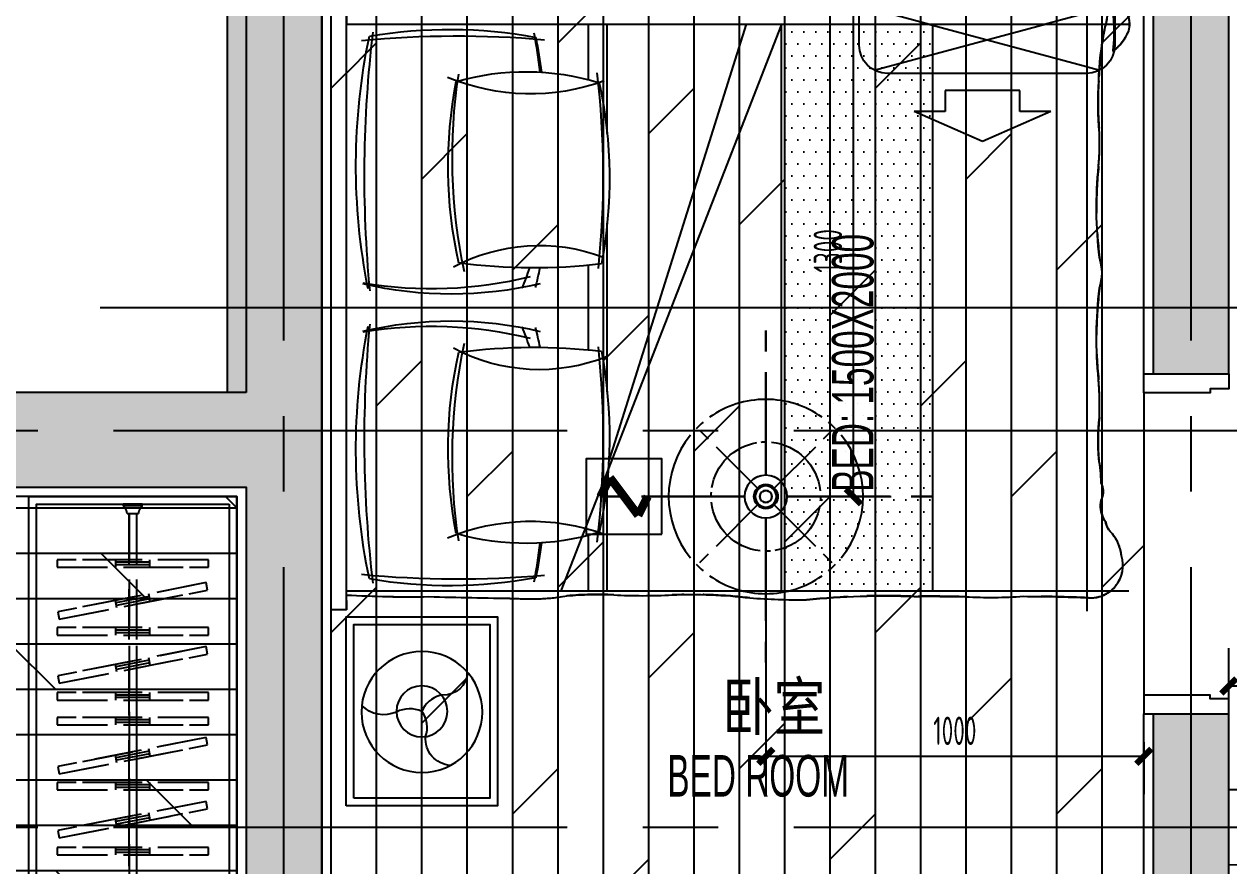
# Model space of a CAD drawing. Header units: millimetres. Extents: x -187744 to 2148, y -49419 to 6550.
# Drawn here: x -8853 to -5665, y -9664 to -7436 of the extents above; entities that cross this region are included whole.
import ezdxf
from ezdxf.enums import TextEntityAlignment as Align

# ---------------------------------------------------------------- set-up
doc = ezdxf.new("R2010")
doc.units = ezdxf.units.MM
doc.header["$LTSCALE"] = 1000
doc.header["$MEASUREMENT"] = 0
doc.set_wipeout_variables(frame=1)
for name, pattern in [('$0$DASH', [0.35, 0.25, -0.1]), ('CENTER', [2, 1.25, -0.25, 0.25, -0.25]), ('DASH', [0.35, 0.25, -0.1]), ('HIDDEN2', [0.1875, 0.125, -0.0625]), ('M-CENTER', [1.8, 1.2, -0.2, 0.2, -0.2]), ('M-HIDDEN', [1.875, 1.25, -0.625])]:
    doc.linetypes.add(name, pattern=pattern)
doc.layers.get('Defpoints').update_dxf_attribs({"color": 136})
for name, color, linetype in [('1#f35层以上墙柱-col_建筑$0$1#f35层以上墙柱-col$0$Col_1#_2F$0$0q-柱填充', 251, 'Continuous'), ('AR-DIM-1', 50, 'Continuous'), ('AXIS_TEXT', 50, 'Continuous'), ('B1建筑尺寸', 7, 'Continuous'), ('BS-FURN', 250, 'DASH'), ('DOOR', 60, 'Continuous'), ('DOTE', 138, 'M-CENTER'), ('DS-FINISH', 20, 'Continuous'), ('DS-HIGH-CABINET', 30, 'Continuous'), ('FC-FLOOR', 138, 'Continuous'), ('FF-FURN', 51, 'Continuous'), ('FF-TEXT', 50, 'Continuous'), ('RC-DIM-2', 50, 'Continuous'), ('RC-LIGHT', 2, 'Continuous'), ('WALL', 160, 'Continuous'), ('厨卫用具', 15, 'Continuous'), ('电讯设备-消防报警', 3, 'Continuous'), ('空_', 6, 'HIDDEN2')]:
    doc.layers.add(name, color=color, linetype=linetype)
doc.styles.add('Arch', font='hbsmall.shx', dxfattribs={"width": 0.75, "bigfont": 'hztxt.shx'})
doc.styles.add('COMPLEX', font='COMPLEX')
doc.styles.add('H-DIM', font='archs.shx', dxfattribs={"width": 0.7})
doc.styles.add('YWZQ5', font='')
doc.styles.get('YWZQ5').set_extended_font_data('SimSun')
doc.dimstyles.new('H_DIM_1', dxfattribs={"dimscale": 0, "dimtxt": 2.5, "dimasz": 0.8, "dimexe": 2, "dimexo": 1.5, "dimgap": 0.6, "dimtad": 1, "dimdec": 0, "dimzin": 12, "dimdsep": 46, "dimtxsty": 'H-DIM', "dimblk": 'ARCHTICK', "dimcen": 0.125, "dimclrd": 44, "dimclre": 44, "dimclrt": 50, "dimadec": 0, "dimazin": 0, "dimtfac": 1, "dimtdec": 0, "dimtix": 1, "dimtmove": 2, "dimatfit": 3, "dimldrblk": 'ARCHTICK', "dimfxl": 1, "dimtvp": 1, "dimtolj": 1, "dimtzin": 0, "dimarcsym": 0})

# ---------------------------------------------------------------- blocks, each defined once
blk = doc.blocks.new('空调室内挂机')
at = {"layer": '厨卫用具', "ltscale": 0.6}
for p, q in [((-171.9, -298.4), (0, 338.3)), ((0, 338.3), (-105.6, 338.3)), ((0, -338.3), (0, 338.3)), ((0, -338.3), (-171.9, 298.4)), ((-180.6, 263.3), (-180.6, -263.3)), ((-281.2, 168.7), (-360.4, -12.1)), ((-281.2, 168.7), (-281.2, 86.5)), ((-281.2, 86.5), (-225.8, 86.5)), ((-225.8, 86.5), (-225.8, -110.6)), ((-360.4, -12.1), (-281.2, -192.8)), ((-225.8, -110.6), (-281.2, -110.6)), ((-281.2, -110.6), (-281.2, -192.8)), ((-105.6, -338.3), (0, -338.3))]:
    blk.add_line(p, q, dxfattribs=at)
for centre, start, end in [((-105.6, 263.3), 90, 180), ((-105.6, -263.3), 180, 270)]:
    blk.add_arc(centre, 75, start, end, dxfattribs=at)
blk = doc.blocks.new('400X500床头几')
blk.add_wipeout([(-250, 225), (250, 225), (250, -175), (-250, -175)])
at = {"linetype": 'Continuous'}
blk.add_lwpolyline([(250, 225), (-250, 225), (-250, -175), (250, -175)], close=True, dxfattribs=at)
at = {"color": 59, "linetype": 'Continuous'}
blk.add_lwpolyline([(230, 205), (-230, 205), (-230, -155), (230, -155)], close=True, dxfattribs=at)
for points in [[(0, 25, -0.228099), (1.6, 92.5, 0.317646), (-15.8, 184.1)], [(-102.8, -96.3, 0.398826), (-43, -29.8, -0.069197), (-42.2, -22.9, -0.240714), (0, 25, 0.240714)], [(142.9, -50, 0.414712), (66.8, 15.3, -0.258086), (0, 25)]]:
    blk.add_lwpolyline(points, format="xyb", dxfattribs=at)
at = {"linetype": 'Continuous'}
blk.add_circle((1.6, 25), 160, dxfattribs=at)
at = {"color": 57, "linetype": 'Continuous'}
blk.add_circle((0, 25), 67.5, dxfattribs=at)
blk = doc.blocks.new('A$C5D74754A')
at = {"color": 250}
blk.add_wipeout([(-750, -2000), (750, -2000), (750, -40), (-750, -40)], dxfattribs=at)
at = {"linetype": 'Continuous'}
h = blk.add_hatch(dxfattribs=at)
h.set_pattern_fill('DOTS', color=250, scale=20, angle=90, style=0)
h.set_pattern_definition([(90, (-33246.732, -179201.454), (-31.75, 15.875), [0, -31.75])])
h.paths.add_polyline_path([(-750, -1191.6), (-750, -1591.6), (750, -1591.6), (750, -1191.6)])
at = {"color": 251, "linetype": 'CENTER', "ltscale": 10}
blk.add_line((0, 611.5), (0, -2826.8), dxfattribs=at)
at = {"color": 0, "linetype": 'Continuous'}
for p, q in [((-750, -40), (-750, -2110.1)), ((750, -40), (750, -2110.1)), ((803.8, -2000), (-796.7, -2000))]:
    blk.add_line(p, q, dxfattribs=at)
at = {"color": 59, "linetype": 'Continuous'}
for p, q in [((750, -608.6), (-747.3, -1191.6)), ((-750, -679.6), (-603.2, -679.6)), ((-111.8, -679.6), (111.8, -679.6)), ((603.2, -679.6), (750, -679.6)), ((-460.2, -730.4), (-750, -730.4)), ((223.4, -730.4), (-223.4, -730.4)), ((750, -730.4), (460.2, -730.4)), ((402.8, -736.2), (-750, -1098.9))]:
    blk.add_line(p, q, dxfattribs=at)
at = {"color": 55, "linetype": 'Continuous'}
for p, q in [((750, -1191.6), (-750, -1191.6)), ((750, -1591.6), (-750, -1591.6))]:
    blk.add_line(p, q, dxfattribs=at)
at = {"color": 0, "linetype": 'Continuous'}
blk.add_lwpolyline([(-800, 0), (-800, -40), (800, -40), (800, 0), (-800, 0), (-800, -40)], dxfattribs=at)
at = {"color": 250, "linetype": 'Continuous'}
blk.add_lwpolyline([(764.4, -1542.6, 0.011501), (765.4, -1678.1, -0.027887), (764.1, -1831.9, 0.011645), (768.1, -2003.7, -0.522577), (657.1, -2091, -0.144021), (599, -2067.2, 0.173239), (565.8, -2048.7, 0.167481), (557.6, -2043.4, 0.159493), (509.9, -2036.9, -0.276026), (463.5, -2036.8, -0.058945), (399.6, -2030.6, 0.046791), (290.8, -2032.6, -0.023628), (190.8, -2030.5, 0.055897), (-51.3, -2032.9, -0.053528), (-91.8, -2039.8, -0.053528), (-132.3, -2032.9, 0.055897), (-374.4, -2030.5, -0.026973), (-462, -2032.6, 0.036947), (-599.8, -2030.6, 0.036442), (-734.8, -2045.7, -0.141351), (-865.6, -2048.2, 0.119346), (-678.1, -2068.6, -0.123892), (-731.4, -2110, -0.37589), (-805.7, -2076.7, -0.329446)], format="xyb", dxfattribs=at)
at = {"color": 57, "linetype": 'Continuous'}
for points in [[(760.6, -40, -0.018567), (764.9, -258.2, -0.00267), (769.7, -486.8, -0.058958), (763, -623.8, 0.038458), (760.4, -747.5, -0.025508), (760.4, -901.7, 0.039412), (768.2, -1107.7, -0.016498), (773.8, -1257.7)], [(773.8, -1257.7, 0.037552), (764.4, -1542.6)]]:
    blk.add_lwpolyline(points, format="xyb", dxfattribs=at)
at = {"color": 59, "linetype": 'Continuous'}
for centre, radius, start, end in [((-349, -3271.7), 3183.5, 84.5029, 96.8565), ((1911.4, -333.4), 2630.3, 174.4826, 185.0365), ((-1140.6, -265.1), 1091.3, 346.1307, 9.5201), ((349, -3271.7), 3183.5, 83.1435, 95.4971), ((1140.6, -265.1), 1091.3, 170.4799, 193.8693), ((-1911.4, -333.4), 2630.3, 354.9635, 5.5174), ((-1138.5, -527.6), 573.1, 340.1161, 22.5374), ((1138.5, -527.6), 573.1, 157.4626, 199.8839), ((-397.2, -1785.4), 1464.7, 78.0733, 98.6469), ((316.9, -550.5), 481.3, 151.9201, 200.3975), ((397.2, -1785.4), 1464.7, 81.3531, 101.9267), ((-316.9, -550.5), 481.3, 338.0476, 28.0799), ((-322.5, 136), 695.2, 288.2384, 292.9676), ((322.5, 136), 695.2, 247.0324, 251.7616), ((-507.4, 530.6), 1088.8, 258.3661, 263.9028), ((507.4, 530.6), 1088.8, 276.0972, 281.6339), ((-348.4, 1658.4), 2377.3, 263.4156, 275.9103), ((348.4, 1658.4), 2377.3, 264.0897, 276.5844)]:
    blk.add_arc(centre, radius, start, end, dxfattribs=at)
at = {"color": 53, "linetype": 'Continuous'}
for centre, radius, start, end in [((-375.6, -1736.1), 1670.5, 78.7435, 101.8275), ((-1054, -317.2), 1018.5, 346.621, 13.2374), ((1054, -317.2), 1018.5, 166.7626, 193.379), ((375.6, -1736.1), 1670.5, 78.1725, 101.2565), ((501.8, -312.9), 1238, 170.1485, 190.6384), ((-501.8, -312.9), 1238, 349.3616, 9.8515), ((-373.6, -1488.4), 1178.9, 77.4734, 100.9863), ((373.6, -1488.4), 1178.9, 79.0137, 102.5266), ((37.8, -514.4), 661.9, 163.9263, 197.1409), ((-1610, -535.4), 1505.1, 353.1514, 7.5533), ((1610, -535.4), 1505.1, 172.4467, 186.8486), ((-37.8, -514.4), 661.9, 342.8591, 16.0737), ((-453.6, 793.5), 1360.3, 258.9234, 262.854), ((-266.2, 296.2), 863.1, 280.7671, 284.3206), ((266.2, 296.2), 863.1, 255.6794, 259.2329), ((453.6, 793.5), 1360.3, 277.146, 281.0766), ((-341.8, 470.4), 1206.6, 257.8979, 280.804), ((341.8, 470.4), 1206.6, 259.196, 282.1021)]:
    blk.add_arc(centre, radius, start, end, dxfattribs=at)
blk = doc.blocks.new('QBLOCK2019073115112111')
at = {"layer": 'DOTE'}
for p, q in [((-2492.1, -4386.9), (-2492.1, 4572.4)), ((-92.1, -4386.9), (-92.1, 4572.4)), ((-6542.9, 2575.1), (6625.8, 2575.1)), ((-6542.9, 1525.1), (6625.8, 1525.1))]:
    blk.add_line(p, q, dxfattribs=at)
at = {"layer": 'AXIS_TEXT', "style": 'COMPLEX', "width": 1.041667}
for p, p2 in [((-5892.1, 5527.8), (-5692.1, 5527.8)), ((-5892.1, 5527.8), (-5692.1, 5527.8)), ((-5192.1, 5527.8), (-4992.1, 5527.8)), ((-5192.1, 5527.8), (-4992.1, 5527.8)), ((-3492.1, 5527.8), (-3292.1, 5527.8)), ((-3492.1, 5527.8), (-3292.1, 5527.8)), ((-2592.1, 5527.8), (-2392.1, 5527.8)), ((-2592.1, 5527.8), (-2392.1, 5527.8)), ((-192.1, 5527.8), (7.9, 5527.8)), ((-192.1, 5527.8), (7.9, 5527.8)), ((2707.9, 5527.8), (2907.9, 5527.8)), ((2707.9, 5527.8), (2907.9, 5527.8)), ((4507.9, 5527.8), (4707.9, 5527.8)), ((4507.9, 5527.8), (4707.9, 5527.8)), ((5507.9, 5527.8), (5707.9, 5527.8)), ((5507.9, 5527.8), (5707.9, 5527.8)), ((-7660.5, 3713.1), (-7460.5, 3713.1)), ((-7660.5, 3713.1), (-7460.5, 3713.1)), ((7521.1, 3713.1), (7521.6, 3713.1)), ((7521.1, 3713.1), (7521.6, 3713.1)), ((-7660.5, 2463.1), (-7460.5, 2463.1)), ((-7660.5, 2463.1), (-7460.5, 2463.1)), ((7521.1, 2463.1), (7521.6, 2463.1)), ((7521.1, 2463.1), (7521.6, 2463.1)), ((-7660.5, 1413.1), (-7460.5, 1413.1)), ((-7660.5, 1413.1), (-7460.5, 1413.1)), ((7521.1, 1413.1), (7521.6, 1413.1)), ((7521.1, 1413.1), (7521.6, 1413.1)), ((-7660.5, 263.1), (-7460.5, 263.1)), ((-7660.5, 263.1), (-7460.5, 263.1)), ((7521.1, 263.1), (7521.6, 263.1)), ((7521.1, 263.1), (7521.6, 263.1)), ((-7660.5, -736.9), (-7460.5, -736.9)), ((-7660.5, -736.9), (-7460.5, -736.9)), ((7521.1, -736.9), (7521.6, -736.9)), ((7521.1, -736.9), (7521.6, -736.9)), ((-7660.5, -1436.9), (-7460.5, -1436.9)), ((-7660.5, -1436.9), (-7460.5, -1436.9)), ((7521.1, -1436.9), (7521.6, -1436.9)), ((7521.1, -1436.9), (7521.6, -1436.9)), ((-7660.5, -2536.9), (-7460.5, -2536.9)), ((-7660.5, -2536.9), (-7460.5, -2536.9)), ((7521.1, -2536.9), (7521.6, -2536.9)), ((7521.1, -2536.9), (7521.6, -2536.9)), ((-7660.5, -4136.9), (-7460.5, -4136.9)), ((-7660.5, -4136.9), (-7460.5, -4136.9)), ((7521.1, -4136.9), (7521.6, -4136.9)), ((7521.1, -4136.9), (7521.6, -4136.9)), ((-5892.1, -5349.9), (-5891.6, -5349.9)), ((-5892.1, -5349.9), (-5891.6, -5349.9)), ((-5192.1, -5349.9), (-5191.6, -5349.9)), ((-5192.1, -5349.9), (-5191.6, -5349.9)), ((-3492.1, -5351.1), (-3491.6, -5351.1)), ((-3492.1, -5351.1), (-3491.6, -5351.1)), ((-2592.1, -5349.9), (-2591.6, -5349.9)), ((-2592.1, -5349.9), (-2591.6, -5349.9)), ((-192.1, -5349.9), (-191.6, -5349.9)), ((-192.1, -5349.9), (-191.6, -5349.9)), ((2707.9, -5349.9), (2708.4, -5349.9)), ((2707.9, -5349.9), (2708.4, -5349.9)), ((4507.9, -5349.9), (4508.4, -5349.9)), ((4507.9, -5349.9), (4508.4, -5349.9)), ((5507.9, -5349.9), (5508.4, -5349.9)), ((5507.9, -5349.9), (5508.4, -5349.9))]:
    blk.add_attdef('A', text='', height=224, dxfattribs=at).set_placement(p, p2, align=Align.FIT)
blk = doc.blocks.new('A$C640C06CE')
at = {"color": 1, "linetype": 'Continuous'}
for p, q in [((0, 610.6), (0, 534.3)), ((0, 534.3), (0, 610.6)), ((0, 458), (0, 78.3)), ((0, 78.3), (0, 458)), ((-242.9, 242.9), (-212.5, 212.5)), ((-212.5, 212.5), (-242.9, 242.9)), ((212.5, 212.5), (242.9, 242.9)), ((242.9, 242.9), (212.5, 212.5)), ((-182.2, 182.2), (-31.1, 31.1)), ((-31.1, 31.1), (-182.2, 182.2)), ((31.1, 31.1), (182.2, 182.2)), ((182.2, 182.2), (31.1, 31.1)), ((610.6, 0), (534.3, 0)), ((534.3, 0), (610.6, 0)), ((-610.6, 0), (-534.3, 0)), ((-534.3, 0), (-610.6, 0)), ((-458, 0), (-78.3, 0)), ((-78.3, 0), (-458, 0)), ((-182.2, -182.2), (-31.1, -31.1)), ((-31.1, -31.1), (-182.2, -182.2)), ((31.1, -31.1), (182.2, -182.2)), ((182.2, -182.2), (31.1, -31.1)), ((78.3, 0), (458, 0)), ((458, 0), (78.3, 0)), ((0, -78.3), (0, -458)), ((0, -458), (0, -78.3)), ((-242.9, -242.9), (-212.5, -212.5)), ((-212.5, -212.5), (-242.9, -242.9)), ((212.5, -212.5), (242.9, -242.9)), ((242.9, -242.9), (212.5, -212.5)), ((0, -534.3), (0, -610.6)), ((0, -610.6), (0, -534.3))]:
    blk.add_line(p, q, dxfattribs=at)
at = {"color": 1, "linetype": 'Continuous', "extrusion": (0, 0, -1)}
for major_axis, start_param, end_param in [((-357.7, 0), 0.888621, 2.252972), ((349.2, 77.9), 4.06277, 4.162216), ((349.2, 77.9), 4.06277, 4.162216), ((-349.2, 77.9), 2.120969, 2.220415), ((-349.2, 77.9), 2.120969, 2.220415), ((-357.7, 1.2), -0.003333, 0.613772), ((357.7, 1.2), -0.613772, 0.003333), ((78.3, 0), 0.000513, 6.283698), ((78.3, 1), 3.385592, 4.494095), ((-78.3, 1), 1.78909, 2.897593), ((-39.1, 0.4), 3.131185, 9.41437), ((39.1, 0.4), 3.382419, 4.490922), ((-39.1, 0.4), 1.792263, 2.900766), ((357.7, 1.2), 2.52782, 3.144925), ((-78.3, 1), -1.352502, -0.243999), ((-39.1, 0.4), -1.349329, -0.240826), ((39.1, 0.4), 0.240826, 1.349329), ((78.3, 1), 0.243999, 1.352502), ((-357.7, 1.2), 3.13826, 3.755365), ((-349.2, 77.9), -1.020623, -0.921177), ((-349.2, 77.9), -1.020623, -0.921177), ((349.2, 77.9), 0.921177, 1.020623), ((349.2, 77.9), 0.921177, 1.020623), ((-357.7, 0), 4.030214, 5.394564)]:
    blk.add_ellipse((0, 0), major_axis=major_axis, ratio=1, start_param=start_param, end_param=end_param, dxfattribs=at)
at = {"color": 1, "linetype": 'Continuous'}
for major_axis, start_param, end_param in [((-141.1, 143.5), -0.608759, 0.008346), ((-145.8, 138.7), -0.825662, -0.726216), ((-145.8, 138.7), -0.825662, -0.726216), ((-142.5, 142), 4.028499, 5.392849), ((-144.3, 140.2), -0.014456, 0.602649), ((-32.1, 30.1), 3.109878, 9.393063), ((-31, 31.2), -1.336602, -0.228099), ((-171.4, 105.5), 0.467757, 0.567203), ((-171.4, 105.5), 0.467757, 0.567203), ((-32.1, 30.1), 0.2, 1.308503), ((-14.8, 16.2), 3.186593, 9.469778), ((-15.1, 16), 0.25847, 1.366973), ((-16.1, 15), -1.374959, -0.266456), ((-15.1, 16), 3.400063, 4.508566), ((-32.1, 30.1), 3.341592, 4.450095), ((-171.4, 105.5), 3.609349, 3.708795), ((-171.4, 105.5), 3.609349, 3.708795), ((-142.5, 142), 0.886906, 2.251257), ((-31, 31.2), 1.804991, 2.913494), ((-16.1, 15), 1.766633, 2.875136), ((-144.3, 140.2), 3.127137, 3.744242), ((-141.1, 143.5), 2.532833, 3.149938), ((-145.8, 138.7), 2.315931, 2.415377), ((-145.8, 138.7), 2.315931, 2.415377)]:
    blk.add_ellipse((0, 0), major_axis=major_axis, ratio=1, start_param=start_param, end_param=end_param, dxfattribs=at)
blk = doc.blocks.new('I-Smk')
at = {"layer": '电讯设备-消防报警', "color": 151, "const_width": 45}
for points in [[(-100, 75), (0, 125)], [(100, -75), (-100, 75)], [(100, -75), (0, -125)]]:
    blk.add_lwpolyline(points, dxfattribs=at)
blk = doc.blocks.new('I-SMK2')
at = {"layer": '电讯设备-消防报警'}
blk.add_lwpolyline([(-200, 200), (200, 200), (200, -200), (-200, -200)], close=True, dxfattribs=at)
at = {"layer": '电讯设备-消防报警', "color": 151, "const_width": 45}
for points in [[(-100, 75), (0, 125)], [(-100, 75), (0, 125)], [(100, -75), (-100, 75)], [(100, -75), (-100, 75)], [(100, -75), (0, -125)], [(100, -75), (0, -125)]]:
    blk.add_lwpolyline(points, dxfattribs=at)
at = {"layer": '电讯设备-消防报警'}
blk.add_blockref('I-Smk', (0, 0), dxfattribs=at)
blk = doc.blocks.new('_ArchTick')
at = {"color": 0, "linetype": 'ByBlock', "const_width": 0.4}
blk.add_lwpolyline([(-0.5, -0.5), (0.5, 0.5)], dxfattribs=at)
blk = doc.blocks.new('*D122')
at = {"layer": 'Defpoints', "color": 0, "linetype": 'ByBlock', "transparency": 16777216}
for p in [(-6890.4, -8879.2, -500), (-5890.4, -9261.7), (-5890.4, -9373.9)]:
    blk.add_point(p, dxfattribs=at)
at = {"layer": 'RC-DIM-2', "color": 44, "linetype": 'ByBlock', "lineweight": -2, "transparency": 16777216}
for p, q in [((-6890.4, -8954.2), (-6890.4, -9473.9)), ((-5890.4, -9336.7), (-5890.4, -9473.9)), ((-6890.4, -9373.9), (-5890.4, -9373.9))]:
    blk.add_line(p, q, dxfattribs=at)
at = {"layer": 'RC-DIM-2', "color": 44, "linetype": 'ByBlock', "lineweight": -2, "transparency": 16777216, "xscale": 40.00000000000002, "yscale": 40.00000000000002, "zscale": 40.00000000000002, "rotation": 180}
blk.add_blockref('_ArchTick', (-6890.4, -9373.9), dxfattribs=at)
at = {"layer": 'RC-DIM-2', "color": 44, "linetype": 'ByBlock', "lineweight": -2, "transparency": 16777216, "xscale": 40.00000000000002, "yscale": 40.00000000000002, "zscale": 40.00000000000002}
blk.add_blockref('_ArchTick', (-5890.4, -9373.9), dxfattribs=at)
at = {"layer": 'RC-DIM-2', "color": 50, "linetype": 'ByBlock', "transparency": 16777216, "insert": (-6390.4, -9306.4), "char_height": 75, "attachment_point": 5, "style": 'H-DIM'}
blk.add_mtext('\\A1;1000', dxfattribs=at)
blk = doc.blocks.new('*D123')
at = {"layer": 'Defpoints', "color": 0, "linetype": 'ByBlock', "transparency": 16777216}
for p in [(-6865.4, -7386.5), (-6658.8, -7386.5), (-6834.1, -8686.5, -500)]:
    blk.add_point(p, dxfattribs=at)
at = {"layer": 'RC-DIM-2', "color": 44, "linetype": 'ByBlock', "lineweight": -2, "transparency": 16777216}
for p, q in [((-6790.4, -7386.5), (-6558.8, -7386.5)), ((-6658.8, -8686.5), (-6658.8, -7386.5)), ((-6759.1, -8686.5), (-6558.8, -8686.5))]:
    blk.add_line(p, q, dxfattribs=at)
at = {"layer": 'RC-DIM-2', "color": 44, "linetype": 'ByBlock', "lineweight": -2, "transparency": 16777216, "xscale": 40.00000000000002, "yscale": 40.00000000000002, "zscale": 40.00000000000002}
for p, rotation in [((-6658.8, -7386.5), 90), ((-6658.8, -8686.5), 270)]:
    blk.add_blockref('_ArchTick', p, dxfattribs=dict(at, rotation=rotation))
at = {"layer": 'RC-DIM-2', "color": 50, "linetype": 'ByBlock', "transparency": 16777216, "insert": (-6726.3, -8036.5), "char_height": 75, "attachment_point": 5, "rotation": 90, "style": 'H-DIM'}
blk.add_mtext('\\A1;1300', dxfattribs=at)
blk = doc.blocks.new('B1柱子')
at = {"layer": '1#f35层以上墙柱-col_建筑$0$1#f35层以上墙柱-col$0$Col_1#_2F$0$0q-柱填充'}
h = blk.add_hatch(color=256, dxfattribs=at)
h.dxf.hatch_style = 1
h.paths.add_polyline_path([(613491.3, 98134.3), (613491.3, 97534.3), (613741.3, 97534.3), (613741.3, 97884.3), (616791.3, 97884.3), (616791.3, 96234.4), (616991.3, 96234.4), (616991.3, 98584.3), (616991.3, 99384.3), (616741.3, 99384.3), (616741.3, 98134.3)])
h = blk.add_hatch(color=256, dxfattribs=at)
h.dxf.hatch_style = 1
h.paths.add_polyline_path([(619391.3, 97284.1), (619191.3, 97284.1), (619191.3, 95934.4), (619391.3, 95934.4)])
h.paths.add_polyline_path([(619191.3, 98184.1), (619391.3, 98184.1), (619391.3, 99384.4), (619191.3, 99384.4)])
at = {"layer": 'WALL'}
blk.add_lwpolyline([(613491.3, 98134.3), (613491.3, 97534.3), (613741.3, 97534.3), (613741.3, 97884.3), (616791.3, 97884.3), (616791.3, 96234.4), (616991.3, 96234.4), (616991.3, 98584.3), (616991.3, 98584.3), (616991.3, 99384.3), (616741.3, 99384.3), (616741.3, 98134.3)], close=True, dxfattribs=at)
for points in [[(619391.3, 98184.1), (619391.3, 99384.4), (619191.3, 99384.4), (619191.3, 98184.1)], [(619191.3, 97284.1), (619191.3, 95934.4), (619391.3, 95934.4), (619391.3, 97284.1)]]:
    blk.add_lwpolyline(points, dxfattribs=at)
blk = doc.blocks.new('A$C5A535B59')
at = {"layer": 'BS-FURN', "ltscale": 0.5}
h = blk.add_hatch(dxfattribs=at)
h.set_pattern_fill('DOTS', color=256, scale=20, angle=90, style=0)
h.set_pattern_definition([(180, (179821.607, 39921.377), (-15.875, 31.75), [0, -31.75])])
h.paths.add_polyline_path([(1811.8, 5924.6), (2211.8, 5924.6), (2211.8, 7424.6), (1811.8, 7424.6)])
for p, q in [((2620.2, 5870.9), (2620.2, 7471.4)), ((660.2, 7424.6), (2730.3, 7424.6)), ((1228.7, 5924.6), (1811.8, 7421.9)), ((1299.8, 7424.6), (1299.8, 7277.8)), ((1350.6, 7134.8), (1350.6, 7424.6)), ((1356.4, 6271.9), (1719.1, 7424.6)), ((1811.8, 5924.6), (1811.8, 7424.6)), ((2211.8, 5924.6), (2211.8, 7424.6)), ((1350.6, 6451.2), (1350.6, 6898.1)), ((1299.8, 6786.4), (1299.8, 6562.8)), ((8.6, 6674.6), (3446.9, 6674.6)), ((1350.6, 5924.6), (1350.6, 6214.5)), ((-179.8, 4224.6), (-179.8, 6174.6)), ((-179.8, 6174.6), (370.2, 6174.6)), ((-159.8, 4244.6), (-159.8, 6154.6)), ((-159.8, 6154.6), (350.2, 6154.6)), ((120.2, 6154.6), (70.2, 6154.6)), ((70.2, 6154.6), (70.2, 6149.6)), ((120.2, 6149.6), (120.2, 6154.6)), ((350.2, 6154.6), (350.2, 4244.6)), ((370.2, 6174.6), (370.2, 4224.6)), ((120.2, 6149.6), (70.2, 6149.6)), ((80.2, 6129.6), (110.2, 6129.6)), ((85.2, 6129.6), (85.2, 4269.6)), ((105.2, 6129.6), (105.2, 4269.6)), ((1299.8, 6071.4), (1299.8, 5924.6)), ((295.2, 6007.5), (-104.8, 6007.5)), ((-104.8, 6007.5), (-104.8, 5987.5)), ((50.2, 5987.5), (50.2, 6007.5)), ((140.2, 6001), (50.2, 6001)), ((140.2, 5994), (50.2, 5994)), ((140.2, 5987.5), (140.2, 6007.5)), ((295.2, 5987.5), (295.2, 6007.5)), ((-104.8, 5987.5), (295.2, 5987.5)), ((289.5, 5946.7), (-103, 5869.5)), ((293.3, 5927), (289.5, 5946.7)), ((-99.2, 5849.9), (293.3, 5927)), ((52.9, 5879.8), (49.1, 5899.4)), ((138.6, 5910.4), (50.3, 5893)), ((140, 5903.5), (51.7, 5886.2)), ((141.2, 5897.1), (137.4, 5916.8)), ((660.2, 5924.6), (2730.3, 5924.6)), ((-103, 5869.5), (-99.2, 5849.9)), ((295.2, 5827.8), (-104.8, 5827.8)), ((-104.8, 5827.8), (-104.8, 5807.8)), ((-104.8, 5807.8), (295.2, 5807.8)), ((50.2, 5807.8), (50.2, 5827.8)), ((140.2, 5821.3), (50.2, 5821.3)), ((140.2, 5814.3), (50.2, 5814.3)), ((140.2, 5807.8), (140.2, 5827.8)), ((295.2, 5807.8), (295.2, 5827.8)), ((289.5, 5777.5), (-103, 5700.3)), ((293.3, 5757.8), (289.5, 5777.5)), ((-99.2, 5680.7), (293.3, 5757.8)), ((138.6, 5741.2), (50.3, 5723.8)), ((141.2, 5727.9), (137.4, 5747.6)), ((52.9, 5710.6), (49.1, 5730.2)), ((140, 5734.3), (51.7, 5717)), ((-103, 5700.3), (-99.2, 5680.7)), ((295.2, 5655.9), (-104.8, 5655.9)), ((-104.8, 5655.9), (-104.8, 5635.9)), ((50.2, 5635.9), (50.2, 5655.9)), ((140.2, 5649.4), (50.2, 5649.4)), ((140.2, 5642.4), (50.2, 5642.4)), ((140.2, 5635.9), (140.2, 5655.9)), ((295.2, 5635.9), (295.2, 5655.9)), ((-104.8, 5635.9), (295.2, 5635.9)), ((295.2, 5590.3), (-104.8, 5590.3)), ((-104.8, 5590.3), (-104.8, 5570.3)), ((50.2, 5570.3), (50.2, 5590.3)), ((140.2, 5583.8), (50.2, 5583.8)), ((140.2, 5570.3), (140.2, 5590.3)), ((295.2, 5570.3), (295.2, 5590.3)), ((-104.8, 5570.3), (295.2, 5570.3)), ((140.2, 5576.8), (50.2, 5576.8)), ((289.5, 5537.1), (-103, 5460)), ((-99.2, 5440.4), (293.3, 5517.5)), ((293.3, 5517.5), (289.5, 5537.1)), ((52.9, 5470.3), (49.1, 5489.9)), ((138.6, 5500.9), (50.3, 5483.5)), ((140, 5494), (51.7, 5476.6)), ((141.2, 5487.6), (137.4, 5507.2)), ((-103, 5460), (-99.2, 5440.4)), ((295.2, 5418.3), (-104.8, 5418.3)), ((-104.8, 5418.3), (-104.8, 5398.3)), ((-104.8, 5398.3), (295.2, 5398.3)), ((50.2, 5398.3), (50.2, 5418.3)), ((140.2, 5411.8), (50.2, 5411.8)), ((140.2, 5404.8), (50.2, 5404.8)), ((140.2, 5398.3), (140.2, 5418.3)), ((295.2, 5398.3), (295.2, 5418.3)), ((289.5, 5367.9), (-103, 5290.8)), ((293.3, 5348.3), (289.5, 5367.9)), ((-99.2, 5271.2), (293.3, 5348.3)), ((138.6, 5331.7), (50.3, 5314.3)), ((140, 5324.8), (51.7, 5307.4)), ((141.2, 5318.4), (137.4, 5338)), ((52.9, 5301.1), (49.1, 5320.7)), ((-103, 5290.8), (-99.2, 5271.2)), ((295.2, 5246.3), (-104.8, 5246.3)), ((-104.8, 5246.3), (-104.8, 5226.3)), ((50.2, 5226.3), (50.2, 5246.3)), ((140.2, 5239.8), (50.2, 5239.8)), ((140.2, 5232.8), (50.2, 5232.8)), ((140.2, 5226.3), (140.2, 5246.3)), ((295.2, 5226.3), (295.2, 5246.3)), ((-104.8, 5226.3), (295.2, 5226.3))]:
    blk.add_line(p, q, dxfattribs=at)
at = {"layer": 'BS-FURN', "ltscale": 0.5, "elevation": 0}
for points in [[(2162.7, 5910.3, -0.011501), (2298.3, 5909.2, 0.027887), (2452.1, 5910.5, -0.011645), (2623.9, 5906.6, 0.522577), (2711.1, 6017.5, 0.144021), (2687.3, 6075.7, -0.173239), (2668.8, 6108.9, -0.167481), (2663.6, 6117, -0.159493), (2657.1, 6164.7, 0.276026), (2656.9, 6211.1, 0.058945), (2650.8, 6275, -0.046791), (2652.7, 6383.8, 0.023628), (2650.6, 6483.8, -0.055897), (2653.1, 6725.9, 0.053528), (2659.9, 6766.4, 0.053528), (2653.1, 6807, -0.055897), (2650.6, 7049.1, 0.026973), (2652.7, 7136.7, -0.036947), (2650.8, 7274.5, -0.036442), (2665.9, 7409.4, 0.141351), (2668.3, 7540.3, -0.119346), (2688.7, 7352.7, 0.123892), (2730.1, 7406.1, 0.37589), (2696.9, 7480.3, 0.329446)], [(660.2, 5914, 0.018567), (878.4, 5909.8, 0.00267), (1106.9, 5905, 0.058958), (1243.9, 5911.6, -0.038458), (1367.6, 5914.2, 0.025508), (1521.9, 5914.2, -0.039412), (1727.8, 5906.4, 0.016498), (1877.9, 5900.8)], [(1877.9, 5900.8, -0.037552), (2162.7, 5910.3)], [(981.4, 5708.8, -0.398826), (914.9, 5649, 0.069197), (908.1, 5648.2, 0.240714), (860.2, 5606, -0.240714)], [(860.2, 5606, 0.228099), (792.7, 5604.4, -0.317646), (701.1, 5621.8)], [(935.2, 5463.1, -0.414712), (869.9, 5539.2, 0.258086), (860.2, 5606)]]:
    blk.add_lwpolyline(points, format="xyb", dxfattribs=at)
blk.add_lwpolyline([(620.2, 7474.6), (660.2, 7474.6), (660.2, 5874.6), (620.2, 5874.6), (620.2, 7474.6), (660.2, 7474.6)], dxfattribs=at)
for points in [[(660.2, 5356), (660.2, 5856), (1060.2, 5856), (1060.2, 5356)], [(680.2, 5376), (680.2, 5836), (1040.2, 5836), (1040.2, 5376)]]:
    blk.add_lwpolyline(points, close=True, dxfattribs=at)
at = {"layer": 'BS-FURN', "ltscale": 0.5}
for centre, radius in [((860.2, 5604.4), 160), ((860.2, 5606), 67.5)]:
    blk.add_circle(centre, radius, dxfattribs=at)
for centre, radius, start, end in [((3891.9, 7023.6), 3183.5, 173.1435, 185.4971), ((933.1, 6172.8), 1238, 79.3616, 99.8515), ((89.6, 7182.1), 1088.8, 6.0972, 11.6339), ((2356.3, 7050.2), 1670.5, 168.1725, 191.2565), ((953.6, 4763.3), 2630.3, 84.9635, 95.5174), ((-173.3, 7128.3), 1360.3, 7.146, 11.0766), ((1147.8, 7813.1), 573.1, 247.4626, 289.8839), ((2108.5, 7048.3), 1178.9, 169.0137, 192.5266), ((2405.5, 7071.8), 1464.7, 171.3531, 191.9267), ((1134.5, 6636.9), 661.9, 72.8591, 106.0737), ((-1038.2, 7023), 2377.3, 354.0897, 6.5844), ((149.8, 7016.4), 1206.6, 349.196, 12.1021), ((1170.7, 6357.7), 481.3, 69.6025, 118.0799), ((1155.5, 8284.6), 1505.1, 262.4467, 276.8486), ((484.1, 6997.1), 695.2, 337.0324, 341.7616), ((323.9, 6940.9), 863.1, 345.6794, 349.2329), ((937.3, 7728.7), 1018.5, 256.7626, 283.379), ((885.2, 7815.2), 1091.3, 260.4799, 283.8693), ((937.3, 5620.6), 1018.5, 76.621, 103.2374), ((3891.9, 6325.7), 3183.5, 174.5029, 186.8565), ((2356.3, 6299), 1670.5, 168.7435, 191.8275), ((885.2, 5534), 1091.3, 76.1307, 99.5201), ((484.1, 6352.1), 695.2, 18.2384, 22.9676), ((323.9, 6408.4), 863.1, 10.7671, 14.3206), ((2405.5, 6277.5), 1464.7, 168.0733, 188.6469), ((1170.7, 6991.6), 481.3, 241.9201, 291.9524), ((1155.5, 5064.7), 1505.1, 83.1514, 97.5533), ((-1038.2, 6326.2), 2377.3, 353.4156, 5.9103), ((2108.5, 6301), 1178.9, 167.4734, 190.9863), ((149.8, 6332.9), 1206.6, 347.8979, 10.804), ((51.5, 6127.8), 28.7, 3.6534, 49.4767), ((138.8, 6127.8), 28.7, 130.5233, 176.3466), ((1147.8, 5536.2), 573.1, 70.1161, 112.5374), ((1134.5, 6712.4), 661.9, 253.9263, 287.1409), ((89.6, 6167.2), 1088.8, 348.3661, 353.9028), ((-173.3, 6221), 1360.3, 348.9234, 352.854), ((953.6, 8586), 2630.3, 264.4826, 275.0365), ((933.1, 7176.4), 1238, 260.1485, 280.6384)]:
    blk.add_arc(centre, radius, start, end, dxfattribs=at)
blk = doc.blocks.new('*D444')
at = {"layer": 'AR-DIM-1', "color": 44, "lineweight": -2, "transparency": 16777216}
for p, q in [((-5665.4, -9386.7), (-5665.4, -9088)), ((-2965.4, -9386.5), (-2965.4, -9088)), ((-2965.4, -9188), (-5665.4, -9188))]:
    blk.add_line(p, q, dxfattribs=at)
at = {"layer": 'Defpoints', "color": 0, "transparency": 16777216}
for p in [(-5665.4, -9188), (-5665.4, -9461.7), (-2965.4, -9461.5)]:
    blk.add_point(p, dxfattribs=at)
at = {"layer": 'AR-DIM-1', "color": 44, "lineweight": -2, "transparency": 16777216, "xscale": 40.00000021875685, "yscale": 40.00000021875685, "zscale": 40.00000021875685, "rotation": 180}
blk.add_blockref('_ArchTick', (-5665.4, -9188), dxfattribs=at)
at = {"layer": 'AR-DIM-1', "color": 44, "lineweight": -2, "transparency": 16777216, "xscale": 40.00000021875685, "yscale": 40.00000021875685, "zscale": 40.00000021875685}
blk.add_blockref('_ArchTick', (-2965.4, -9188), dxfattribs=at)
at = {"layer": 'AR-DIM-1', "color": 50, "transparency": 16777216, "insert": (-4315.4, -9095.5), "char_height": 125, "attachment_point": 5, "style": 'H-DIM'}
blk.add_mtext('\\A1;2700', dxfattribs=at)

msp = doc.modelspace()

# ---------------------------------------------------------------- block references
at = {"layer": 'BS-FURN'}
msp.add_blockref('A$C5A535B59', (-8660.5, -14861.1), dxfattribs=at)

# ---------------------------------------------------------------- next in the draw order: linework, layer by layer
at = {"layer": 'DS-FINISH'}
msp.add_lwpolyline([(-5890.4, -9211.7), (-5890.4, -9261.7), (-5665.1, -9261.7), (-5665.1, -9221.7), (-5715.1, -9221.7), (-5715.1, -9211.7), (-5890.4, -9211.7)], close=True, dxfattribs=at)
msp.add_lwpolyline([(-5940.4, -10486.5), (-5890.4, -10486.5), (-5890.4, -9261.7)], dxfattribs=at)
at = {"layer": 'DS-HIGH-CABINET', "color": 45, "linetype": 'M-HIDDEN', "ltscale": 0.106667}
for p, q in [((-8540.4, -8711.5), (-8590.4, -8711.5)), ((-8575.4, -8731.5), (-8575.4, -10591.5)), ((-8555.4, -8731.5), (-8555.4, -10591.5)), ((-8610.4, -8873.6), (-8610.4, -8853.6)), ((-8520.4, -8860.1), (-8610.4, -8860.1)), ((-8520.4, -8873.6), (-8520.4, -8853.6)), ((-8520.4, -8867.1), (-8610.4, -8867.1)), ((-8521.9, -8950.7), (-8610.2, -8968.1)), ((-8519.3, -8964), (-8523.1, -8944.3)), ((-8607.6, -8981.3), (-8611.4, -8961.7)), ((-8520.5, -8957.6), (-8608.8, -8974.9)), ((-8610.4, -9053.3), (-8610.4, -9033.3)), ((-8520.4, -9039.8), (-8610.4, -9039.8)), ((-8520.4, -9046.8), (-8610.4, -9046.8)), ((-8520.4, -9053.3), (-8520.4, -9033.3)), ((-8519.3, -9133.2), (-8523.1, -9113.5)), ((-8607.6, -9150.5), (-8611.4, -9130.9)), ((-8521.9, -9119.9), (-8610.2, -9137.3)), ((-8520.5, -9126.8), (-8608.8, -9144.1)), ((-8610.4, -9225.2), (-8610.4, -9205.2)), ((-8520.4, -9211.7), (-8610.4, -9211.7)), ((-8520.4, -9225.2), (-8520.4, -9205.2)), ((-8520.4, -9218.7), (-8610.4, -9218.7)), ((-8610.4, -9290.8), (-8610.4, -9270.8)), ((-8520.4, -9290.8), (-8520.4, -9270.8)), ((-8520.4, -9277.3), (-8610.4, -9277.3)), ((-8520.4, -9284.3), (-8610.4, -9284.3)), ((-8607.6, -9390.8), (-8611.4, -9371.2)), ((-8521.9, -9360.2), (-8610.2, -9377.6)), ((-8520.5, -9367.1), (-8608.8, -9384.5)), ((-8519.3, -9373.5), (-8523.1, -9353.9)), ((-8610.4, -9462.8), (-8610.4, -9442.8)), ((-8520.4, -9449.3), (-8610.4, -9449.3)), ((-8520.4, -9456.3), (-8610.4, -9456.3)), ((-8520.4, -9462.8), (-8520.4, -9442.8)), ((-8521.9, -9529.4), (-8610.2, -9546.8)), ((-8519.3, -9542.7), (-8523.1, -9523.1)), ((-8607.6, -9560), (-8611.4, -9540.4)), ((-8520.5, -9536.3), (-8608.8, -9553.7)), ((-8610.4, -9634.8), (-8610.4, -9614.8)), ((-8520.4, -9621.3), (-8610.4, -9621.3)), ((-8520.4, -9634.8), (-8520.4, -9614.8)), ((-8520.4, -9628.3), (-8610.4, -9628.3))]:
    msp.add_line(p, q, dxfattribs=at)
at = {"layer": 'DS-HIGH-CABINET', "elevation": 0}
msp.add_lwpolyline([(-8290.4, -8686.5), (-8290.4, -10636.5), (-8840.4, -10636.5), (-8840.4, -8686.5), (-8290.4, -8686.5)], dxfattribs=at)
at = {"layer": 'DS-HIGH-CABINET', "color": 8, "elevation": 0}
msp.add_lwpolyline([(-8310.4, -8706.5), (-8310.4, -10616.5), (-8820.4, -10616.5), (-8820.4, -8706.5)], close=True, dxfattribs=at)
at = {"layer": 'DS-HIGH-CABINET', "color": 45, "linetype": 'M-HIDDEN', "ltscale": 0.106667, "elevation": 0}
for points in [[(-8540.4, -8711.5), (-8540.4, -8706.5), (-8590.4, -8706.5), (-8590.4, -8711.5)], [(-8580.4, -8731.5), (-8550.4, -8731.5)]]:
    msp.add_lwpolyline(points, dxfattribs=at)
for points in [[(-8365.4, -8853.6), (-8765.4, -8853.6), (-8765.4, -8873.6), (-8365.4, -8873.6)], [(-8371, -8914.4), (-8763.5, -8991.6), (-8759.7, -9011.2), (-8367.2, -8934.1)], [(-8365.4, -9033.3), (-8765.4, -9033.3), (-8765.4, -9053.3), (-8365.4, -9053.3)], [(-8371, -9083.6), (-8763.5, -9160.8), (-8759.7, -9180.4), (-8367.2, -9103.3)], [(-8365.4, -9205.2), (-8765.4, -9205.2), (-8765.4, -9225.2), (-8365.4, -9225.2)], [(-8365.4, -9270.8), (-8765.4, -9270.8), (-8765.4, -9290.8), (-8365.4, -9290.8)], [(-8371, -9324), (-8763.5, -9401.1), (-8759.7, -9420.7), (-8367.2, -9343.6)], [(-8365.4, -9442.8), (-8765.4, -9442.8), (-8765.4, -9462.8), (-8365.4, -9462.8)], [(-8371, -9493.2), (-8763.5, -9570.3), (-8759.7, -9589.9), (-8367.2, -9512.8)], [(-8365.4, -9614.8), (-8765.4, -9614.8), (-8765.4, -9634.8), (-8365.4, -9634.8)]]:
    msp.add_lwpolyline(points, close=True, dxfattribs=at)
at = {"layer": 'DS-HIGH-CABINET', "color": 45, "linetype": 'M-HIDDEN', "ltscale": 0.106667}
for centre, start, end in [((-8609, -8733.3), 3.6534, 49.4767), ((-8521.7, -8733.3), 130.5233, 176.3466)]:
    msp.add_arc(centre, 28.7, start, end, dxfattribs=at)
at = {"layer": 'WALL'}
for p, q in [((-8065.4, -6761.5), (-8065.4, -8511.5)), ((-5865.4, -9261.7), (-5865.4, -10511.5)), ((-5865.4, -9261.7), (-5665.4, -9261.7))]:
    msp.add_line(p, q, dxfattribs=at)
msp.add_lwpolyline([(-5665.4, -9461.7), (-2965.4, -9461.5), (-2965.4, -9661.5), (-5665.4, -9661.7)], close=True, dxfattribs=at)

# ---------------------------------------------------------------- next in the draw order: block references
msp.add_blockref('B1柱子', (-625056.7, -106545.8))

# ---------------------------------------------------------------- next in the draw order: texts
at = {"layer": 'FF-TEXT', "style": 'YWZQ5', "width": 0.8}
msp.add_text('卧室', height=125, dxfattribs=at).set_placement((-7006.2, -9305, 344.3))
at = {"layer": 'FF-TEXT', "color": 50, "style": 'Arch', "width": 0.6}
msp.add_text('BED ROOM', height=110, dxfattribs=at).set_placement((-7151, -9480.5))

# ---------------------------------------------------------------- next in the draw order: dimensions: what is measured, and where the dimension line sits
at = {"layer": 'AR-DIM-1'}
dim = msp.add_linear_dim(base=(-5665.4, -9188), p1=(-2965.4, -9461.5), p2=(-5665.4, -9461.7), dimstyle='H_DIM_1', override={"dimscale": 50, "dimfxl": 4, "dimfxlon": 1}, dxfattribs=at)
dim.commit()
dim.dimension.update_dxf_attribs({"geometry": '*D444', "text_midpoint": (-4315.4, -9095.5)})

# ---------------------------------------------------------------- next in the draw order: block references
at = {"layer": 'FF-FURN', "linetype": 'Continuous', "extrusion": (0, 0, -1), "zscale": -1, "rotation": 270}
msp.add_blockref('400X500床头几', (7775.4, -9255.1), dxfattribs=at)

# ---------------------------------------------------------------- next in the draw order: block references
at = {"layer": 'FF-FURN', "extrusion": (0, 0, -1), "zscale": -1, "rotation": 270}
msp.add_blockref('A$C5D74754A', (8040.4, -8186.5), dxfattribs=at)

# ---------------------------------------------------------------- next in the draw order: hatches: boundary and pattern name
at = {"layer": 'FC-FLOOR', "linetype": 'ByBlock'}
h = msp.add_hatch(dxfattribs=at)
h.set_pattern_fill('DOLMIT', color=250, scale=480, angle=-90, style=0)
h.set_pattern_definition([(90, (-8040.36, -10486.46), (120, 3e-14), []), (45, (-8040.36, -10486.46), (240, -240), [169.706, -339.41])])
h.paths.add_polyline_path([(-8040.4, -10486.5), (-5890.4, -10486.5), (-5890.4, -7386.5), (-8040.4, -7386.5)])
h = msp.add_hatch(dxfattribs=at)
h.set_pattern_fill('DOLMIT', color=250, scale=480, style=0)
h.set_pattern_definition([(360, (-8290.36, -10636.46), (4e-14, -120), []), (315, (-8290.36, -10636.46), (-240, -240), [169.706, -339.41])])
h.paths.add_polyline_path([(-7490.4, -10636.5), (-7490.4, -11686.5), (-8890.4, -11686.5), (-8890.4, -11536.5), (-11290.7, -11536.5), (-11290.1, -8686.5), (-8290.4, -8686.5), (-8290.4, -10636.5)])

# ---------------------------------------------------------------- next in the draw order: linework, layer by layer
at = {"layer": 'DOOR', "color": 8, "linetype": 'DASH', "ltscale": 200}
msp.add_lwpolyline([(-5890.4, -8411.7), (-5890.4, -9211.7)], dxfattribs=at)
at = {"layer": 'DS-FINISH'}
msp.add_lwpolyline([(-5890.4, -8361.7), (-5890.4, -6761.5)], dxfattribs=at)
at = {"layer": 'DS-FINISH', "elevation": 0}
for points in [[(-6840.4, -10486.5), (-8040.4, -10486.5), (-8040.4, -8986.5), (-8040.4, -8986.5), (-8040.4, -7136.5), (-8040.4, -7136.5)], [(-7490.4, -10711.5), (-7490.4, -10636.5), (-8290.4, -10636.5), (-8290.4, -8686.5), (-11290.1, -8686.5)]]:
    msp.add_lwpolyline(points, dxfattribs=at)
at = {"layer": 'DS-FINISH'}
msp.add_lwpolyline([(-5890.4, -8411.7), (-5890.4, -8361.7), (-5665.1, -8361.7), (-5665.1, -8401.7), (-5715.1, -8401.7), (-5715.1, -8411.7), (-5890.4, -8411.7)], close=True, dxfattribs=at)
at = {"layer": 'FC-FLOOR'}
msp.add_line((-5890.4, -8411.7), (-5890.4, -9211.7), dxfattribs=at)
at = {"layer": 'FC-FLOOR', "color": 30, "linetype": '$0$DASH', "ltscale": 0.571429, "elevation": 0}
msp.add_lwpolyline([(-8840.4, -10636.5), (-8840.4, -8686.5), (-8290.4, -8686.5), (-8290.4, -10636.5)], close=True, dxfattribs=at)
at = {"layer": 'WALL'}
for p, q in [((-8265.4, -6561.5), (-8265.4, -8411.5)), ((-5865.4, -7361.5), (-5865.4, -8361.7)), ((-5865.4, -8361.7), (-5665.4, -8361.7)), ((-8265.4, -8411.5), (-12165.4, -8411.5)), ((-8065.4, -8511.5), (-8065.4, -10511.5)), ((-8265.4, -8661.5), (-8265.4, -10611.5))]:
    msp.add_line(p, q, dxfattribs=at)

# ---------------------------------------------------------------- next in the draw order: block references
at = {"layer": 'B1建筑尺寸', "linetype": 'Continuous'}
msp.add_blockref('QBLOCK2019073115112111', (-5673.3, -11086.6), dxfattribs=at)
at = {"layer": 'RC-LIGHT', "color": 251, "xscale": -0.7188480000000002, "yscale": 0.7188480000000002, "zscale": 0.7188479999999996, "rotation": 270.0000562116062}
msp.add_blockref('A$C640C06CE', (-6890.4, -8686.5, -500), dxfattribs=at)
at = {"layer": '电讯设备-消防报警', "xscale": -0.5, "yscale": 0.5, "zscale": 0.5, "rotation": 270}
msp.add_blockref('I-SMK2', (-7265.4, -8686.5, -500), dxfattribs=at)
at = {"layer": '空_', "ltscale": 1.066667, "extrusion": (0, 0, -1), "zscale": -1, "rotation": 90}
msp.add_blockref('空调室内挂机', (6305.3, -7386.5), dxfattribs=at)

# ---------------------------------------------------------------- next in the draw order: texts
at = {"layer": 'FF-TEXT', "color": 50, "style": 'Arch', "width": 0.6}
msp.add_text('BED: 1500X2000', height=110, rotation=90, dxfattribs=at).set_placement((-6605.6, -8673.7))

# ---------------------------------------------------------------- next in the draw order: dimensions: what is measured, and where the dimension line sits
at = {"layer": 'RC-DIM-2', "linetype": 'ByBlock'}
dim = msp.add_linear_dim(base=(-6658.8, -7386.5), p1=(-6834.1, -8686.5, -500), p2=(-6865.4, -7386.5), angle=90, dimstyle='H_DIM_1', override={"dimscale": 50, "dimtxt": 1.5}, dxfattribs=at)
dim.commit()
dim.dimension.update_dxf_attribs({"geometry": '*D123', "text_midpoint": (-6726.3, -8036.5)})
dim = msp.add_linear_dim(base=(-5890.4, -9373.9), p1=(-6890.4, -8879.2, -500), p2=(-5890.4, -9261.7), dimstyle='H_DIM_1', override={"dimscale": 50, "dimtxt": 1.5}, dxfattribs=at)
dim.commit()
dim.dimension.update_dxf_attribs({"geometry": '*D122', "text_midpoint": (-6390.4, -9306.4)})

doc.saveas('drawing.dxf')
